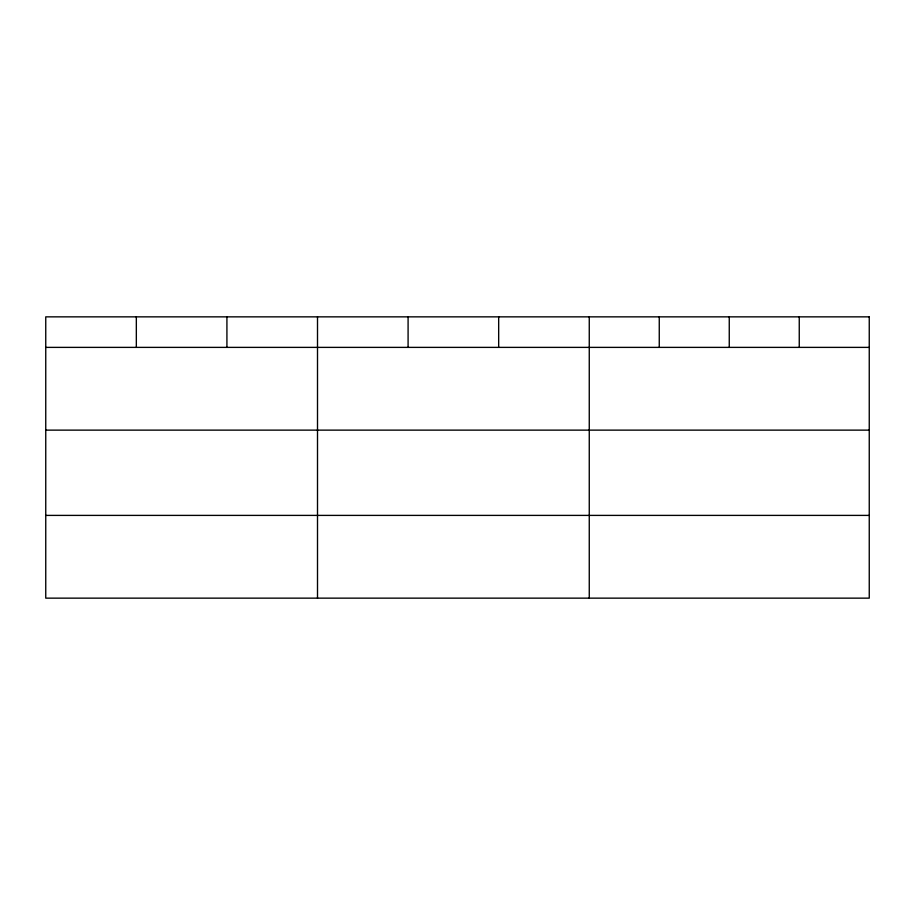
<?xml version="1.0" encoding="UTF-8"?>
<svg xmlns="http://www.w3.org/2000/svg" width="915" height="915" viewBox="0 0 915 915"><rect width="100%" height="100%" fill="white"/><g stroke="black" fill="none" stroke-linecap="round" stroke-linejoin="round"><path stroke-width="1.37" d="M45.75 347.38L869.25 347.38M45.75 430.13L869.25 430.13M45.75 515.397L869.25 515.397M799.252 316.853L799.252 347.38M729.255 316.853L729.255 347.38M659.258 316.853L659.258 347.38M589.26 316.853L589.26 598.147M498.675 316.853L498.675 347.38M408.09 316.853L408.09 347.38M317.505 316.853L317.505 598.147M226.92 316.853L226.92 347.38M136.335 316.853L136.335 347.38M869.25 316.853L45.75 316.853L45.75 598.147L869.25 598.147L869.25 316.853"/></g></svg>
